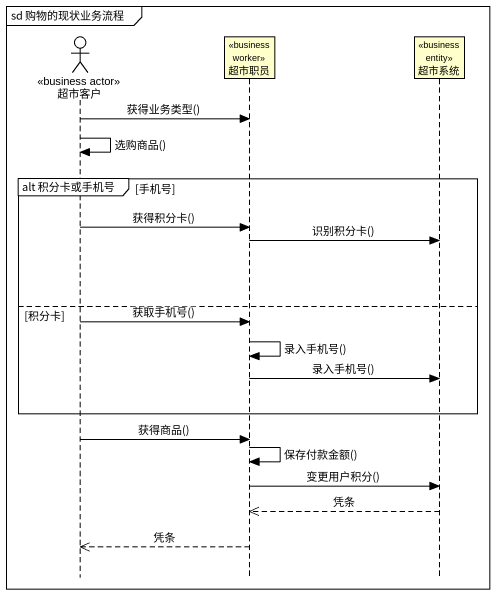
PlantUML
@startuml
mainframe sd 购物的现状业务流程
hide footbox
actor 超市客户 <<business actor>>
participant 超市职员 <<business worker>>
participant 超市系统 <<business entity>>

超市客户 -> 超市职员 : 获得业务类型()
超市客户 -> 超市客户 : 选购商品()
group alt 积分卡或手机号 [手机号]
  超市客户 -> 超市职员 : 获得积分卡()
  超市职员 -> 超市系统 : 识别积分卡()
else 积分卡
  超市客户 -> 超市职员 : 获取手机号()
  超市职员 -> 超市职员 : 录入手机号()
  超市职员 -> 超市系统 : 录入手机号()
end
超市客户 -> 超市职员 : 获得商品()
超市职员 -> 超市职员 : 保存付款金额()
超市职员 -> 超市系统 : 变更用户积分()
超市系统 -->> 超市职员 : 凭条
超市职员 -->> 超市客户 : 凭条
@enduml
